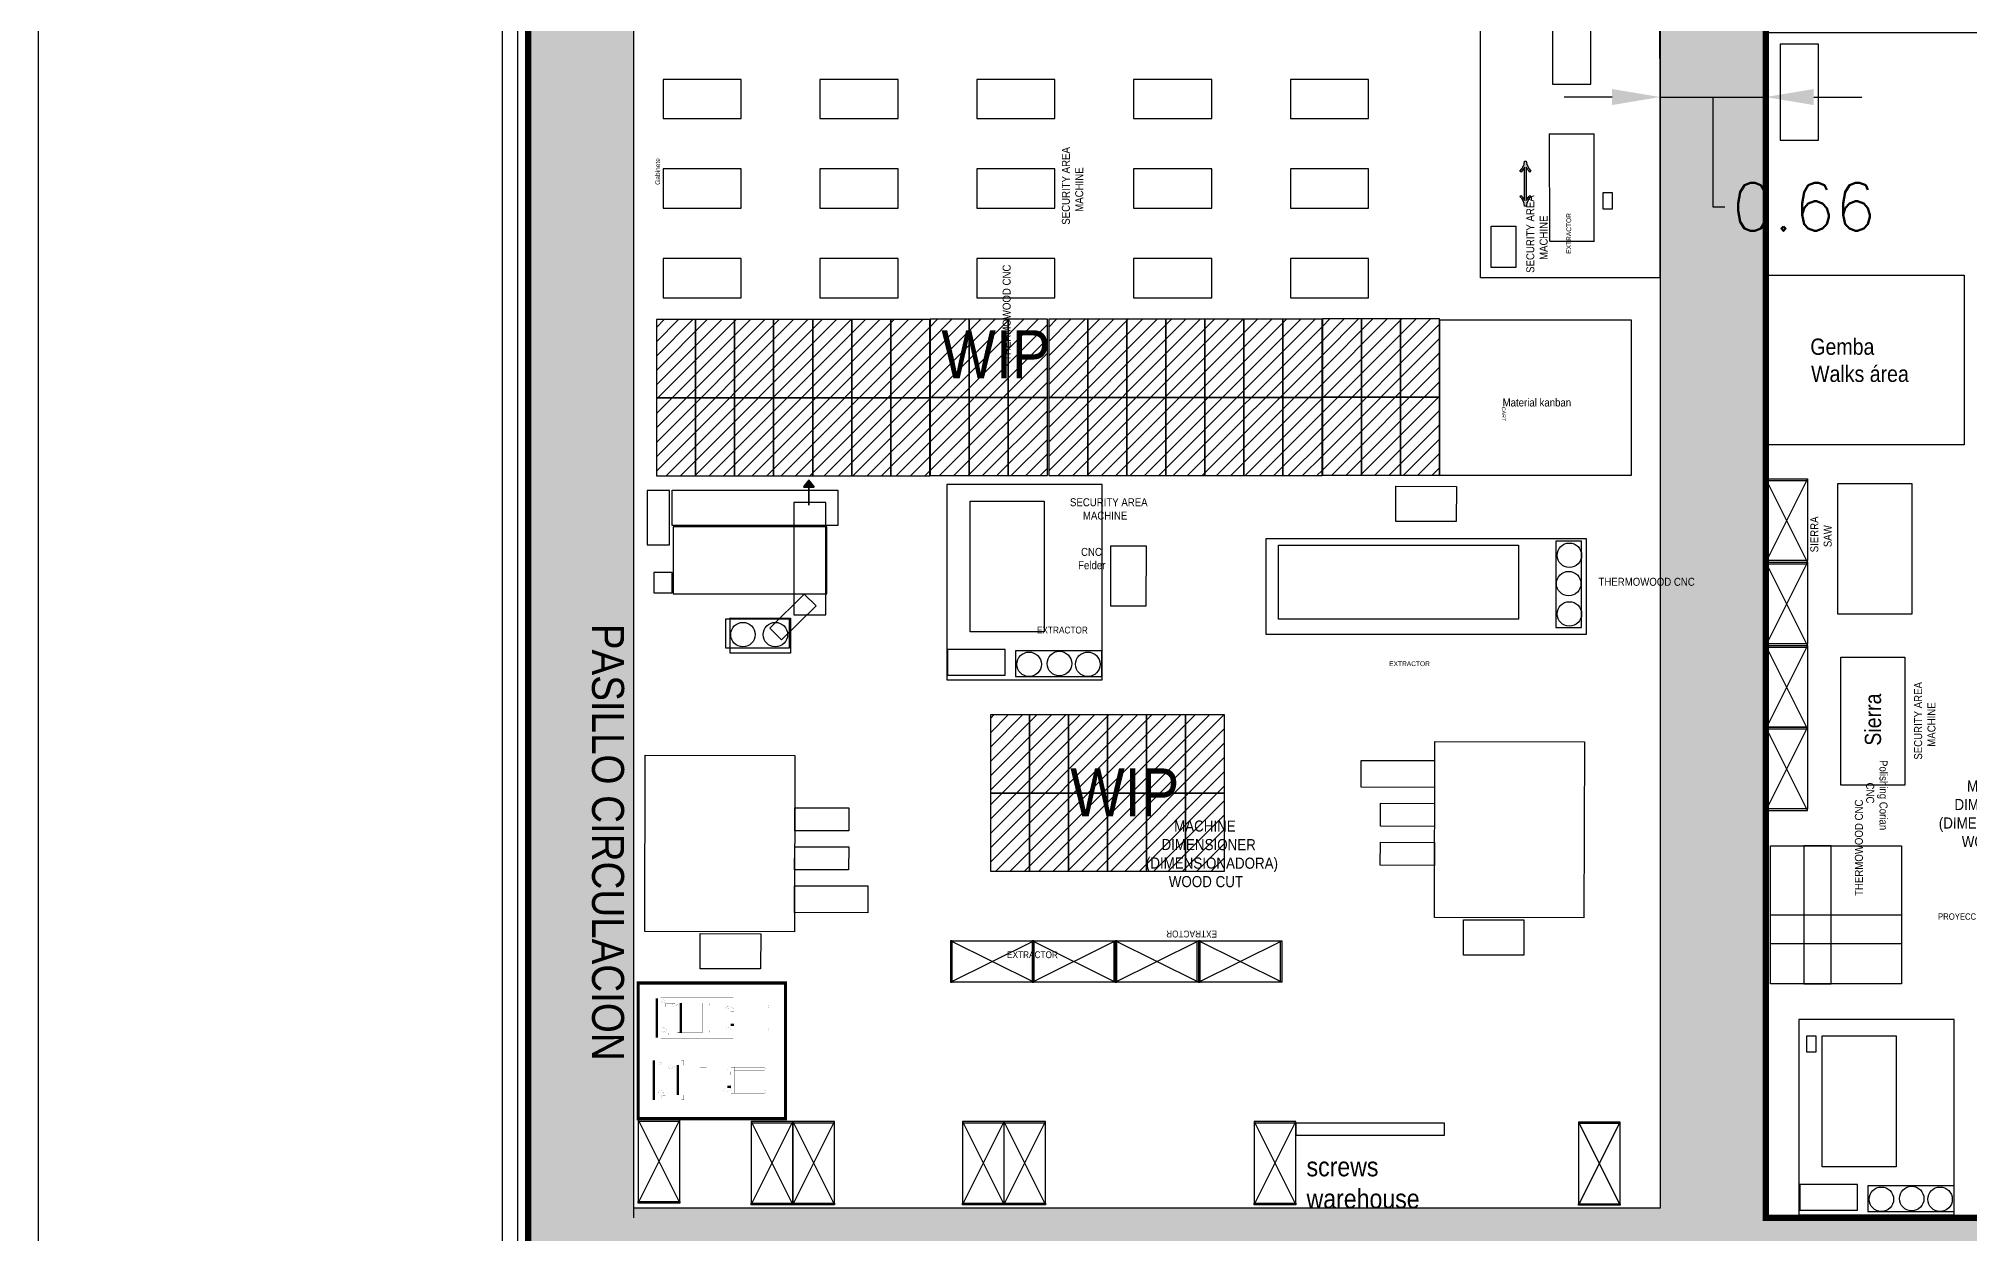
# Model space of a CAD drawing. Header units: millimetres. Extents: x 596 to 768, y 309 to 423.
# Drawn here: x 596.2 to 656.5, y 351.5 to 388.8 of the extents above; entities that cross this region are included whole.
import ezdxf

# ---------------------------------------------------------------- set-up
doc = ezdxf.new("R2010")
doc.units = ezdxf.units.MM
doc.linetypes.add('DASHED2', pattern=[0.375, 0.25, -0.125])
for name, color, linetype in [('1- muro de carga', 5, 'Continuous'), ('8 hatch pasillo', 104, 'Continuous'), ('8 ruteva', 30, 'Continuous'), ('LINEA LIMITE DE ZONIFICACION', 2, 'Continuous'), ('LINEA PROYECCION', 1, 'DASHED2')]:
    doc.layers.add(name, color=color, linetype=linetype)
doc.styles.add('TEXTO GENERAL', font='tt0009m_.ttf', dxfattribs={"width": 0.9, "height": 1})
doc.styles.add('TEXTOS', font='romans.shx')
doc.dimstyles.new('DIM-75P', dxfattribs={"dimtxt": 0.3, "dimasz": 0.3, "dimexe": 0.0675, "dimexo": 0.0468, "dimgap": 0.0375, "dimtad": 0, "dimtih": 1, "dimtoh": 1, "dimzin": 0, "dimdsep": 46, "dimtxsty": 'TEXTOS', "dimcen": 0.3, "dimclrd": 1, "dimclre": 1, "dimclrt": 2, "dimadec": 0, "dimazin": 0, "dimtfac": 1, "dimtmove": 1, "dimatfit": 3, "dimldrblk": 'flecha', "dimfxl": 0.045, "dimtolj": 1, "dimtzin": 0, "dimlwd": -1, "dimlwe": -1, "dimarcsym": 0})

# ---------------------------------------------------------------- blocks, each defined once
blk = doc.blocks.new('*D43')
at = {"layer": 'Defpoints', "color": 0, "ltscale": 0.01, "transparency": 16777216}
for p in [(646.863, 387.624), (650.163, 387.624), (650.163, 386.953)]:
    blk.add_point(p, dxfattribs=at)
at = {"layer": 'LINEA LIMITE DE ZONIFICACION', "color": 1, "ltscale": 0.01, "transparency": 16777216}
for p, q in [((646.863, 387.39), (646.863, 386.615)), ((650.163, 387.39), (650.163, 386.615)), ((645.363, 386.953), (643.863, 386.953)), ((646.863, 386.953), (650.163, 386.953)), ((646.863, 386.953), (650.163, 386.953)), ((648.513, 386.953), (648.513, 383.521)), ((651.663, 386.953), (653.163, 386.953)), ((648.513, 383.521), (648.888, 383.521))]:
    blk.add_line(p, q, dxfattribs=at)
for points in [[(645.363, 387.203), (645.363, 386.703), (646.863, 386.953)], [(651.663, 387.203), (651.663, 386.703), (650.163, 386.953)]]:
    blk.add_solid(points, dxfattribs=at)
at = {"layer": 'LINEA LIMITE DE ZONIFICACION', "color": 2, "ltscale": 0.01, "transparency": 16777216, "insert": (651.362, 383.521), "char_height": 1.5, "attachment_point": 5, "style": 'TEXTOS'}
blk.add_mtext('\\A1;0.66', dxfattribs=at)
blk = doc.blocks.new('flecha')
at = {"ltscale": 6}
for points in [[(-0.021, 0.03), (-0.106, 0.13), (-0.124, 0.055), (-0.124, 0.212)], [(-0.021, -0.03), (-0.106, -0.13), (-0.124, -0.055), (-0.124, -0.212)]]:
    blk.add_hatch(color=256, dxfattribs=at).paths.add_polyline_path(points)
for p, q in [((0.009, -0.017), (-0.137, 0.242)), ((0.009, 0.017), (-0.137, -0.242)), ((-0.127, 0.244), (-0.127, 0.025)), ((-0.127, 0.025), (-0.104, 0.122)), ((0, 0), (-0.104, 0.122)), ((0, 0), (-0.104, -0.122)), ((-0.127, -0.025), (-0.127, -0.244)), ((-0.127, -0.025), (-0.104, -0.122))]:
    blk.add_line(p, q, dxfattribs=at)
for points in [[(-0.021, 0.03), (-0.106, 0.13), (-0.124, 0.055), (-0.124, 0.212)], [(-0.021, -0.03), (-0.106, -0.13), (-0.124, -0.055), (-0.124, -0.212)]]:
    blk.add_lwpolyline(points, close=True, dxfattribs=at)
blk = doc.blocks.new('ARRAY BASE$0$Rack madera')
for p, q in [((0.002, 0.002), (0.002, 1.302)), ((0.002, 1.302), (0.052, 1.302)), ((2.602, 1.302), (0.002, 0.002)), ((0.002, 1.302), (2.602, 0.002)), ((2.552, 1.302), (0.052, 1.302)), ((0.052, 1.302), (0.052, 0.002)), ((2.552, 0.002), (2.552, 1.302)), ((2.602, 1.302), (2.552, 1.302)), ((2.602, 0.002), (2.602, 1.302)), ((0.052, 0.002), (0.002, 0.002)), ((0.052, 0.002), (2.552, 0.002)), ((2.552, 0.002), (2.602, 0.002))]:
    blk.add_line(p, q)
blk = doc.blocks.new('ARRAY BASE$0$MONTACARGA 1')
at = {"lineweight": 100}
for points in [[(9780.205, 92.589, 0.00187, 0.00187, 0), (9780.205, 91.777, 0.00187, 0.00187, 0), (9780.306, 91.777, 0.00187, 0.00187, 0), (9780.306, 92.589, 0.00187, 0.00187, 0), (9779.265, 92.589, 0.00187, 0.00187, 0.414), (9779.217, 92.542, 0.00187, 0.00187, 0.414), (9779.265, 92.494, 0.00187, 0.00187, 0), (9780.205, 92.494, 0, 0, 0)], [(9780.411, 92.445, 0.00187, 0.00187, 0), (9780.308, 92.445, 0.00187, 0.00187, 0), (9780.308, 92.347, 0.00187, 0.00187, 0), (9780.411, 92.347, 0, 0, 0)], [(9780.411, 91.921, 0.00187, 0.00187, 0), (9780.411, 92.445, 0.00187, 0.00187, 0), (9780.492, 92.445, 0.00187, 0.00187, 0), (9780.492, 91.921, 0.00187, 0.00187, 0), (9780.308, 91.921, 0.00187, 0.00187, 0), (9780.308, 92.018, 0.00187, 0.00187, 0), (9780.411, 92.018, 0, 0, 0)], [(9781.277, 92.577, 0.00187, 0.00187, 0), (9781.063, 92.577, 0.00187, 0.00187, 0), (9781.063, 92.627, 0.00187, 0.00187, 0), (9781.277, 92.627, 0, 0, 0), (9781.277, 91.738, 0, 0, 0)], [(9781.277, 91.788, 0.00187, 0.00187, 0), (9781.063, 91.788, 0.00187, 0.00187, 0), (9781.063, 91.738, 0.00187, 0.00187, 0), (9781.953, 91.738, 0.00187, 0.00187, 0), (9781.953, 92.627, 0.00187, 0.00187, 0), (9781.277, 92.627, 0, 0, 0)]]:
    blk.add_lwpolyline(points, format="xyseb", dxfattribs=at)
at = {"lineweight": 100, "const_width": 0.00187}
for points in [[(9780.28, 92.589), (9780.28, 91.777)], [(9782.598, 92.797), (9782.598, 92.835), (9780.327, 92.835), (9780.327, 92.535), (9781.063, 92.535)], [(9780.564, 92.452), (9781.063, 92.452)], [(9781.033, 92.449), (9781.033, 91.917)], [(9782.714, 92.486), (9782.091, 92.486), (9782.091, 91.88), (9782.714, 91.88)], [(9780.411, 91.97), (9780.308, 91.97)], [(9782.598, 91.57), (9782.598, 91.532), (9780.327, 91.532), (9780.327, 91.832), (9781.063, 91.832)], [(9780.564, 91.916), (9781.063, 91.916)], [(9782.149, 91.842), (9782.437, 91.842), (9782.437, 91.721), (9782.149, 91.721)]]:
    blk.add_lwpolyline(points, dxfattribs=at)
at = {"lineweight": 100}
for points in [[(9780.411, 92.396), (9780.308, 92.396)], [(9781.969, 91.719), (9781.969, 92.646)], [(9782.714, 92.796), (9782.714, 91.57)]]:
    blk.add_lwpolyline(points, dxfattribs=at)
at = {"lineweight": 100, "const_width": 0.00187}
for points in [[(9780.331, 91.922), (9780.335, 91.879, 0.134), (9780.447, 91.832), (9780.54, 91.836, 0.259), (9780.564, 91.869), (9780.564, 92.502, 0.388), (9780.527, 92.535, 0.001), (9780.447, 92.535, 0.071), (9780.415, 92.531, 0.105), (9780.331, 92.485), (9780.331, 92.445)], [(9781.968, 92.626), (9782.042, 92.626, -0.413), (9782.065, 92.599, -0.362), (9782.042, 92.58), (9781.968, 92.58)], [(9780.203, 91.871), (9779.262, 91.871, 0.414214), (9779.215, 91.824, 0.414), (9779.262, 91.777), (9780.203, 91.777)], [(9781.968, 91.785), (9782.042, 91.785, -0.412), (9782.065, 91.757, -0.362), (9782.042, 91.738), (9781.968, 91.738)], [(9782.145, 91.838, 0.256), (9782.114, 91.777, 0.256), (9782.149, 91.723)], [(9782.222, 91.728, 0.233), (9782.248, 91.785, 0.238), (9782.218, 91.837)]]:
    blk.add_lwpolyline(points, format="xyb", dxfattribs=at)
for points in [[(9780.511, 92.452, 0.413), (9780.533, 92.474, 0.415), (9780.511, 92.495, 0.414), (9780.489, 92.474, 0.414)], [(9782.512, 92.491, 0.325), (9782.57, 92.571, 0.414), (9782.486, 92.655, 0.414), (9782.402, 92.571, 0.414)], [(9782.502, 92.541, 0.275), (9782.52, 92.575, 0.381), (9782.482, 92.605, 0.381), (9782.452, 92.567, 0.381)], [(9780.489, 91.894, 0.414), (9780.511, 91.872, 0.414), (9780.533, 91.894, 0.414), (9780.511, 91.915, 0.414)], [(9782.181, 91.73, 0.414), (9782.233, 91.781, 0.414), (9782.181, 91.833, 0.414), (9782.13, 91.781, 0.414)], [(9782.523, 91.614, 0.414), (9782.573, 91.663, 0.414), (9782.523, 91.713, 0.414), (9782.473, 91.663, 0.414)]]:
    blk.add_lwpolyline(points, format="xyb", close=True, dxfattribs=at)
for points in [[(9782.817, 91.57), (9782.817, 92.796), (9781.064, 92.796), (9781.064, 91.57)], [(9782.088, 92.646), (9781.302, 92.646), (9781.302, 91.719), (9782.088, 91.719)], [(9781.777, 92.648), (9781.856, 92.648), (9781.856, 92.797), (9781.777, 92.797)], [(9782.087, 92.749), (9782.351, 92.749), (9782.351, 92.619), (9782.087, 92.619)], [(9782.422, 92.747), (9782.401, 92.705), (9782.354, 92.705), (9782.354, 92.652), (9782.437, 92.652), (9782.486, 92.747)], [(9781.777, 91.569), (9781.856, 91.569), (9781.856, 91.718), (9781.777, 91.718)]]:
    blk.add_lwpolyline(points, close=True, dxfattribs=at)
blk = doc.blocks.new('ARRAY BASE$0$SLIDING DOOR ARROW')
h = blk.add_hatch(color=7)
h.dxf.hatch_style = 1
h.paths.add_polyline_path([(-6.8, 15.6), (-5.3, 14.3, 0.049205), (-1, 20.4), (-1, -20.4, 0.049205), (-5.3, -14.3), (-6.8, -15.6, -0.166738), (-1, -27.6), (1, -27.6, -0.166738), (6.8, -15.6), (5.3, -14.3, 0.049205), (1, -20.4), (1, 20.4, 0.049205), (5.3, 14.3), (6.8, 15.6, -0.166738), (1, 27.6), (-1, 27.6, -0.166738)])
at = {"color": 7}
blk.add_lwpolyline([(-1, 27.6), (1, 27.6, 0.166738), (6.8, 15.6), (5.3, 14.3, -0.049205), (1, 20.4), (1, -20.4, -0.049205), (5.3, -14.3), (6.8, -15.6, 0.166738), (1, -27.6), (-1, -27.6, 0.166738), (-6.8, -15.6), (-5.3, -14.3, -0.049205), (-1, -20.4), (-1, 20.4, -0.049205), (-5.3, 14.3), (-6.8, 15.6, 0.166738)], format="xyb", close=True, dxfattribs=at)
blk = doc.blocks.new('*E70')
at = {"layer": '8 hatch pasillo', "ltscale": 2, "transparency": 33554483}
h = blk.add_hatch(color=1, dxfattribs=at)
h.dxf.hatch_style = 1
h.paths.add_polyline_path([(60, 79.605), (0, 79.605), (0, 0), (60, 0), (60, 5.099), (50.862, 5.099), (9.6, 5.099), (9.6, 15.452), (50.86, 15.452), (50.862, 18.453), (38.669, 18.453), (38.669, 74.567), (60, 74.567)])
h.paths.add_polyline_path([(35.369, 74.531), (35.369, 18.752), (3.3, 18.752), (3.3, 74.531)], flags=16)
h.paths.add_polyline_path([(6.3, 17.102), (6.3, 5.102), (3.3, 5.102), (3.3, 17.102)], flags=16)
at = {"layer": '8 hatch pasillo', "ltscale": 2, "const_width": 0.2}
blk.add_lwpolyline([(50.86, 15.452), (50.862, 18.453), (38.669, 18.453), (38.669, 74.567), (60, 74.567), (60, 79.605), (0, 79.605), (0, 0), (60, 0), (60, 5.099), (9.6, 5.127), (9.6, 15.452)], close=True, dxfattribs=at)

msp = doc.modelspace()

# ---------------------------------------------------------------- hatches: boundary and pattern name
h = msp.add_hatch()
h.set_pattern_fill('ANSI31', color=256, scale=0.02)
h.set_pattern_definition([(45, (232.70373, 342.69914), (-0.2245064, 0.2245064), [])])
h.paths.add_polyline_path([(627.716, 377.571), (626.496, 377.571), (626.496, 375.131), (627.716, 375.131)])
h.paths.add_polyline_path([(626.496, 377.571), (625.276, 377.571), (625.276, 375.131), (626.496, 375.131)])
h.paths.add_polyline_path([(625.276, 377.571), (624.056, 377.571), (624.056, 375.131), (625.276, 375.131)])
h.paths.add_polyline_path([(624.044, 377.56), (622.824, 377.56), (622.824, 375.12), (624.044, 375.12)])
h.paths.add_polyline_path([(622.824, 377.56), (621.604, 377.56), (621.604, 375.12), (622.824, 375.12)])
h.paths.add_polyline_path([(620.384, 377.56), (619.164, 377.56), (619.164, 375.12), (620.384, 375.12)])
h.paths.add_polyline_path([(621.604, 377.56), (620.384, 377.56), (620.384, 375.12), (621.604, 375.12)])
h.paths.add_polyline_path([(617.944, 377.56), (616.724, 377.56), (616.724, 375.12), (617.944, 375.12)])
h.paths.add_polyline_path([(619.164, 377.56), (617.944, 377.56), (617.944, 375.12), (619.164, 375.12)])
h.paths.add_polyline_path([(616.724, 377.56), (615.504, 377.56), (615.504, 375.12), (616.724, 375.12)])
h.paths.add_polyline_path([(617.944, 380), (616.724, 380), (616.724, 377.56), (617.944, 377.56)])
h.paths.add_polyline_path([(616.724, 380), (615.504, 380), (615.504, 377.56), (616.724, 377.56)])
h.paths.add_polyline_path([(619.164, 380), (617.944, 380), (617.944, 377.56), (619.164, 377.56)])
h.paths.add_polyline_path([(620.384, 380), (619.164, 380), (619.164, 377.56), (620.384, 377.56)])
h.paths.add_polyline_path([(621.604, 380), (620.384, 380), (620.384, 377.56), (621.604, 377.56)])
h.paths.add_polyline_path([(622.824, 380), (621.604, 380), (621.604, 377.56), (622.824, 377.56)])
h.paths.add_polyline_path([(624.044, 380), (622.824, 380), (622.824, 377.56), (624.044, 377.56)])
h.paths.add_polyline_path([(625.276, 380.011), (624.056, 380.011), (624.056, 377.571), (625.276, 377.571)])
h.paths.add_polyline_path([(627.716, 380.011), (626.496, 380.011), (626.496, 377.571), (627.716, 377.571)])
h.paths.add_polyline_path([(626.496, 380.011), (625.276, 380.011), (625.276, 377.571), (626.496, 377.571)])
h = msp.add_hatch()
h.set_pattern_fill('ANSI31', color=256, scale=0.02)
h.set_pattern_definition([(45, (244.95913, 342.71015), (-0.2245064, 0.2245064), [])])
h.paths.add_polyline_path([(639.971, 377.583), (638.751, 377.583), (638.751, 375.143), (639.971, 375.143)])
h.paths.add_polyline_path([(638.751, 377.583), (637.531, 377.583), (637.531, 375.143), (638.751, 375.143)])
h.paths.add_polyline_path([(637.531, 377.583), (636.311, 377.583), (636.311, 375.143), (637.531, 375.143)])
h.paths.add_polyline_path([(636.299, 377.571), (635.079, 377.571), (635.079, 375.131), (636.299, 375.131)])
h.paths.add_polyline_path([(635.079, 377.571), (633.859, 377.571), (633.859, 375.131), (635.079, 375.131)])
h.paths.add_polyline_path([(632.639, 377.571), (631.419, 377.571), (631.419, 375.131), (632.639, 375.131)])
h.paths.add_polyline_path([(633.859, 377.571), (632.639, 377.571), (632.639, 375.131), (633.859, 375.131)])
h.paths.add_polyline_path([(630.199, 377.571), (628.979, 377.571), (628.979, 375.131), (630.199, 375.131)])
h.paths.add_polyline_path([(631.419, 377.571), (630.199, 377.571), (630.199, 375.131), (631.419, 375.131)])
h.paths.add_polyline_path([(628.979, 377.571), (627.759, 377.571), (627.759, 375.131), (628.979, 375.131)])
h.paths.add_polyline_path([(630.199, 380.011), (628.979, 380.011), (628.979, 377.571), (630.199, 377.571)])
h.paths.add_polyline_path([(628.979, 380.011), (627.759, 380.011), (627.759, 377.571), (628.979, 377.571)])
h.paths.add_polyline_path([(631.419, 380.011), (630.199, 380.011), (630.199, 377.571), (631.419, 377.571)])
h.paths.add_polyline_path([(632.639, 380.011), (631.419, 380.011), (631.419, 377.571), (632.639, 377.571)])
h.paths.add_polyline_path([(633.859, 380.011), (632.639, 380.011), (632.639, 377.571), (633.859, 377.571)])
h.paths.add_polyline_path([(635.079, 380.011), (633.859, 380.011), (633.859, 377.571), (635.079, 377.571)])
h.paths.add_polyline_path([(636.299, 380.011), (635.079, 380.011), (635.079, 377.571), (636.299, 377.571)])
h.paths.add_polyline_path([(637.531, 380.023), (636.311, 380.023), (636.311, 377.583), (637.531, 377.583)])
h.paths.add_polyline_path([(639.971, 380.023), (638.751, 380.023), (638.751, 377.583), (639.971, 377.583)])
h.paths.add_polyline_path([(638.751, 380.023), (637.531, 380.023), (637.531, 377.583), (638.751, 377.583)])
h = msp.add_hatch(color=256)
h.dxf.hatch_style = 1
h.paths.add_polyline_path([(620.079, 374.792), (620.252, 374.792), (620.252, 375.011)])
h.paths.add_polyline_path([(620.252, 375.011), (620.252, 374.792), (620.424, 374.792)])
h = msp.add_hatch()
h.set_pattern_fill('ANSI31', color=256, scale=0.02)
h.set_pattern_definition([(45, (213.35365, 330.33613), (-0.2245064, 0.2245064), [])])
h.paths.add_polyline_path([(632.037, 367.653), (630.817, 367.653), (630.817, 365.213), (632.037, 365.213)])
h.paths.add_polyline_path([(627.157, 367.653), (625.937, 367.653), (625.937, 365.213), (627.157, 365.213)])
h.paths.add_polyline_path([(628.377, 367.653), (627.157, 367.653), (627.157, 365.213), (628.377, 365.213)])
h.paths.add_polyline_path([(628.377, 365.213), (627.157, 365.213), (627.157, 362.773), (628.377, 362.773)])
h.paths.add_polyline_path([(627.157, 365.213), (625.937, 365.213), (625.937, 362.773), (627.157, 362.773)])
h.paths.add_polyline_path([(630.817, 365.213), (629.597, 365.213), (629.597, 362.773), (630.817, 362.773)])
h.paths.add_polyline_path([(629.597, 365.213), (628.377, 365.213), (628.377, 362.773), (629.597, 362.773)])
h.paths.add_polyline_path([(629.597, 367.653), (628.377, 367.653), (628.377, 365.213), (629.597, 365.213)])
h.paths.add_polyline_path([(630.817, 367.653), (629.597, 367.653), (629.597, 365.213), (630.817, 365.213)])
h.paths.add_polyline_path([(632.037, 365.213), (630.817, 365.213), (630.817, 362.773), (632.037, 362.773)])
h.paths.add_polyline_path([(633.257, 365.213), (632.037, 365.213), (632.037, 362.773), (633.257, 362.773)])
h.paths.add_polyline_path([(633.257, 367.653), (632.037, 367.653), (632.037, 365.213), (633.257, 365.213)])

# ---------------------------------------------------------------- linework, layer by layer
for p, q in [((643.392, 385.807), (643.403, 382.455)), ((643.392, 385.807), (644.798, 385.807)), ((644.798, 382.455), (644.798, 385.807)), ((643.417, 382.455), (644.812, 382.455))]:
    msp.add_line(p, q)
for points in [[(616.494, 413.301), (616.494, 413.301), (611.494, 413.301), (611.494, 333.301)], [(614.794, 351.95), (614.794, 408.029)], [(646.863, 408.028), (646.863, 352.25), (614.794, 352.25), (614.794, 408.029)], [(641.253, 381.314), (646.866, 381.314), (646.855, 394.996), (641.241, 395.007), (641.241, 381.302)]]:
    msp.add_lwpolyline(points)
for points in [[(611.494, 333.301), (671.494, 333.301), (671.494, 413.301), (611.494, 413.301)], [(610.688, 413.08), (611.162, 413.08), (611.162, 333.137), (610.688, 333.137)], [(644.698, 387.359), (644.698, 394.409), (643.498, 394.409), (643.498, 387.359)], [(671.494, 388.961), (650.163, 388.961), (650.163, 351.951), (671.494, 351.951)], [(651.81, 388.601), (650.61, 388.601), (650.61, 385.601), (651.81, 385.601)], [(618.152, 386.286), (618.152, 387.506), (615.712, 387.506), (615.712, 386.286)], [(623.052, 386.286), (623.052, 387.506), (620.612, 387.506), (620.612, 386.286)], [(627.952, 386.286), (627.952, 387.506), (625.512, 387.506), (625.512, 386.286)], [(632.852, 386.286), (632.852, 387.506), (630.412, 387.506), (630.412, 386.286)], [(637.752, 386.286), (637.752, 387.506), (635.312, 387.506), (635.312, 386.286)], [(618.152, 383.486), (618.152, 384.706), (615.712, 384.706), (615.712, 383.486)], [(623.052, 383.486), (623.052, 384.706), (620.612, 384.706), (620.612, 383.486)], [(627.952, 383.486), (627.952, 384.706), (625.512, 384.706), (625.512, 383.486)], [(632.852, 383.486), (632.852, 384.706), (630.412, 384.706), (630.412, 383.486)], [(637.752, 383.486), (637.752, 384.706), (635.312, 384.706), (635.312, 383.486)], [(645.375, 383.462), (645.375, 383.957), (645.075, 383.957), (645.075, 383.462)], [(642.356, 381.632), (641.586, 381.632), (641.586, 382.925), (642.356, 382.925)], [(618.152, 380.686), (618.152, 381.906), (615.712, 381.906), (615.712, 380.686)], [(623.052, 380.686), (623.052, 381.906), (620.612, 381.906), (620.612, 380.686)], [(627.952, 380.686), (627.952, 381.906), (625.512, 381.906), (625.512, 380.686)], [(632.852, 380.686), (632.852, 381.906), (630.412, 381.906), (630.412, 380.686)], [(637.752, 380.686), (637.752, 381.906), (635.312, 381.906), (635.312, 380.686)], [(650.163, 381.392), (656.365, 381.392), (656.365, 376.095), (650.163, 376.095)], [(616.724, 380), (615.504, 380), (615.504, 377.56), (616.724, 377.56)], [(617.944, 380), (616.724, 380), (616.724, 377.56), (617.944, 377.56)], [(619.164, 380), (617.944, 380), (617.944, 377.56), (619.164, 377.56)], [(620.384, 380), (619.164, 380), (619.164, 377.56), (620.384, 377.56)], [(621.604, 380), (620.384, 380), (620.384, 377.56), (621.604, 377.56)], [(622.824, 380), (621.604, 380), (621.604, 377.56), (622.824, 377.56)], [(624.044, 380), (622.824, 380), (622.824, 377.56), (624.044, 377.56)], [(625.276, 380.011), (624.056, 380.011), (624.056, 377.571), (625.276, 377.571)], [(626.496, 380.011), (625.276, 380.011), (625.276, 377.571), (626.496, 377.571)], [(627.716, 380.011), (626.496, 380.011), (626.496, 377.571), (627.716, 377.571)], [(628.979, 380.011), (627.759, 380.011), (627.759, 377.571), (628.979, 377.571)], [(630.199, 380.011), (628.979, 380.011), (628.979, 377.571), (630.199, 377.571)], [(631.419, 380.011), (630.199, 380.011), (630.199, 377.571), (631.419, 377.571)], [(632.639, 380.011), (631.419, 380.011), (631.419, 377.571), (632.639, 377.571)], [(633.859, 380.011), (632.639, 380.011), (632.639, 377.571), (633.859, 377.571)], [(635.079, 380.011), (633.859, 380.011), (633.859, 377.571), (635.079, 377.571)], [(636.299, 380.011), (635.079, 380.011), (635.079, 377.571), (636.299, 377.571)], [(637.531, 380.023), (636.311, 380.023), (636.311, 377.583), (637.531, 377.583)], [(638.751, 380.023), (637.531, 380.023), (637.531, 377.583), (638.751, 377.583)], [(639.971, 380.023), (638.751, 380.023), (638.751, 377.583), (639.971, 377.583)], [(639.971, 375.143), (645.971, 375.143), (645.971, 379.983), (639.971, 379.983)], [(616.724, 377.56), (615.504, 377.56), (615.504, 375.12), (616.724, 375.12)], [(617.944, 377.56), (616.724, 377.56), (616.724, 375.12), (617.944, 375.12)], [(619.164, 377.56), (617.944, 377.56), (617.944, 375.12), (619.164, 375.12)], [(620.384, 377.56), (619.164, 377.56), (619.164, 375.12), (620.384, 375.12)], [(621.604, 377.56), (620.384, 377.56), (620.384, 375.12), (621.604, 375.12)], [(622.824, 377.56), (621.604, 377.56), (621.604, 375.12), (622.824, 375.12)], [(624.044, 377.56), (622.824, 377.56), (622.824, 375.12), (624.044, 375.12)], [(625.276, 377.571), (624.056, 377.571), (624.056, 375.131), (625.276, 375.131)], [(626.496, 377.571), (625.276, 377.571), (625.276, 375.131), (626.496, 375.131)], [(627.716, 377.571), (626.496, 377.571), (626.496, 375.131), (627.716, 375.131)], [(628.979, 377.571), (627.759, 377.571), (627.759, 375.131), (628.979, 375.131)], [(630.199, 377.571), (628.979, 377.571), (628.979, 375.131), (630.199, 375.131)], [(631.419, 377.571), (630.199, 377.571), (630.199, 375.131), (631.419, 375.131)], [(632.639, 377.571), (631.419, 377.571), (631.419, 375.131), (632.639, 375.131)], [(633.859, 377.571), (632.639, 377.571), (632.639, 375.131), (633.859, 375.131)], [(635.079, 377.571), (633.859, 377.571), (633.859, 375.131), (635.079, 375.131)], [(636.299, 377.571), (635.079, 377.571), (635.079, 375.131), (636.299, 375.131)], [(637.531, 377.583), (636.311, 377.583), (636.311, 375.143), (637.531, 375.143)], [(638.751, 377.583), (637.531, 377.583), (637.531, 375.143), (638.751, 375.143)], [(639.971, 377.583), (638.751, 377.583), (638.751, 375.143), (639.971, 375.143)], [(615.911, 372.962), (615.911, 374.662), (615.211, 374.662), (615.211, 372.962)], [(615.99, 374.677), (621.172, 374.677), (621.172, 373.573), (615.99, 373.573)], [(624.572, 374.854), (624.572, 368.747), (629.425, 368.747), (629.425, 374.854)], [(640.495, 373.694), (638.605, 373.698), (638.607, 374.797), (640.497, 374.793)], [(654.729, 370.798), (652.418, 370.798), (652.418, 374.887), (654.729, 374.887)], [(619.8, 374.285), (619.8, 370.785), (620.8, 370.785), (620.8, 374.285)], [(627.612, 370.247), (625.301, 370.247), (625.301, 374.336), (627.612, 374.336)], [(620.827, 371.433), (620.827, 373.533), (616.027, 373.533), (616.027, 371.433)], [(629.697, 371.049), (629.701, 372.939), (630.8, 372.937), (630.796, 371.047)], [(644.55, 370.17), (634.55, 370.17), (634.55, 373.17), (644.55, 373.17)], [(634.936, 370.645), (634.936, 372.956), (642.436, 372.956), (642.436, 370.645)], [(644.408, 370.382), (644.408, 373.082), (643.608, 373.082), (643.608, 370.382)], [(615.993, 372.103), (615.422, 372.103), (615.422, 371.47), (615.993, 371.47)], [(620.488, 371.058), (620.121, 371.43), (619.044, 370.369), (619.411, 369.997)], [(619.655, 370.646), (617.655, 370.646), (617.655, 369.746), (619.655, 369.746)], [(619.693, 369.581), (617.803, 369.585), (617.805, 370.684), (619.695, 370.68)], [(624.597, 368.898), (626.397, 368.898), (626.397, 369.698), (624.597, 369.698)], [(626.722, 368.855), (629.422, 368.855), (629.422, 369.655), (626.722, 369.655)], [(652.512, 365.46), (652.512, 369.462), (654.51, 369.462), (654.51, 365.46)], [(627.157, 367.653), (625.937, 367.653), (625.937, 365.213), (627.157, 365.213)], [(628.377, 367.653), (627.157, 367.653), (627.157, 365.213), (628.377, 365.213)], [(629.597, 367.653), (628.377, 367.653), (628.377, 365.213), (629.597, 365.213)], [(630.817, 367.653), (629.597, 367.653), (629.597, 365.213), (630.817, 365.213)], [(632.037, 367.653), (630.817, 367.653), (630.817, 365.213), (632.037, 365.213)], [(633.257, 367.653), (632.037, 367.653), (632.037, 365.213), (633.257, 365.213)], [(644.485, 361.315), (639.811, 361.324), (639.822, 366.828), (644.496, 366.819)], [(615.149, 366.394), (619.823, 366.384), (619.811, 360.88), (615.137, 360.89)], [(639.815, 365.391), (637.525, 365.396), (637.527, 366.233), (639.817, 366.228)], [(627.157, 365.213), (625.937, 365.213), (625.937, 362.773), (627.157, 362.773)], [(628.377, 365.213), (627.157, 365.213), (627.157, 362.773), (628.377, 362.773)], [(629.597, 365.213), (628.377, 365.213), (628.377, 362.773), (629.597, 362.773)], [(630.817, 365.213), (629.597, 365.213), (629.597, 362.773), (630.817, 362.773)], [(632.037, 365.213), (630.817, 365.213), (630.817, 362.773), (632.037, 362.773)], [(633.257, 365.213), (632.037, 365.213), (632.037, 362.773), (633.257, 362.773)], [(619.823, 364.753), (621.512, 364.75), (621.511, 364.032), (619.822, 364.035)], [(639.812, 364.173), (638.123, 364.177), (638.125, 364.895), (639.814, 364.891)], [(619.821, 363.535), (621.51, 363.532), (621.508, 362.814), (619.819, 362.817)], [(639.81, 362.955), (638.121, 362.959), (638.122, 363.677), (639.811, 363.673)], [(650.312, 359.255), (650.312, 363.571), (654.405, 363.571), (654.405, 359.255)], [(652.211, 359.255), (652.211, 363.571), (651.358, 363.571), (651.358, 359.255)], [(619.818, 362.317), (622.108, 362.313), (622.107, 361.476), (619.817, 361.48)], [(650.312, 360.5), (650.312, 361.413), (654.405, 361.413), (654.405, 360.5)], [(618.758, 359.722), (616.868, 359.726), (616.87, 360.825), (618.76, 360.821)], [(640.718, 361.255), (642.608, 361.252), (642.605, 360.153), (640.715, 360.156)], [(651.202, 358.146), (651.202, 352.039), (656.055, 352.039), (656.055, 358.146)], [(651.742, 357.129), (651.742, 357.624), (651.442, 357.624), (651.442, 357.129)], [(654.242, 353.539), (651.931, 353.539), (651.931, 357.628), (654.242, 357.628)], [(640.129, 354.903), (635.481, 354.903), (635.481, 354.526), (640.129, 354.526)], [(651.227, 352.189), (653.027, 352.189), (653.027, 352.989), (651.227, 352.989)], [(653.352, 352.147), (656.052, 352.147), (656.052, 352.947), (653.352, 352.947)]]:
    msp.add_lwpolyline(points, close=True)
for points, const_width in [([(620.089, 374.772), (620.433, 374.772)], 0.0499), ([(620.261, 374.992), (620.261, 374.199)], 0.0499), ([(620.261, 374.199), (620.261, 374.992)], 0.0499), ([(620.433, 374.772), (620.261, 374.992)], 0.0499), ([(619.536, 355.045), (614.93, 355.045), (614.93, 359.284), (619.536, 359.284), (619.536, 355.045)], 0.1)]:
    msp.add_lwpolyline(points, dxfattribs=dict(const_width=const_width))
for centre in [(644.028, 372.641), (644.006, 371.755), (644.028, 370.808), (618.206, 370.162), (619.218, 370.162), (627.147, 369.235), (628.094, 369.258), (628.981, 369.235), (653.777, 352.527), (654.724, 352.549), (655.611, 352.527)]:
    msp.add_circle(centre, 0.383)
at = {"layer": '1- muro de carga', "ltscale": 2}
msp.add_lwpolyline([(596.197, 423.109), (768.419, 423.109), (768.419, 309.397), (596.197, 309.397)], close=True, dxfattribs=at)
at = {"layer": '8 ruteva', "ltscale": 2}
for points in [[(613.231, 386.174, 2.5, 2.5, 0), (613.231, 385.711, 5, 0, 0), (613.231, 384.771, 0, 0, 0)], [(648.895, 386.174, 2.5, 2.5, 0), (648.895, 385.711, 5, 0, 0), (648.895, 384.771, 0, 0, 0)], [(613.231, 376.174, 2.5, 2.5, 0), (613.231, 375.711, 5, 0, 0), (613.231, 374.771, 0, 0, 0)], [(648.895, 376.174, 2.5, 2.5, 0), (648.895, 375.711, 5, 0, 0), (648.895, 374.771, 0, 0, 0)], [(613.231, 366.174, 2.5, 2.5, 0), (613.231, 365.711, 5, 0, 0), (613.231, 364.771, 0, 0, 0)], [(648.895, 366.174, 2.5, 2.5, 0), (648.895, 365.711, 5, 0, 0), (648.895, 364.771, 0, 0, 0)], [(613.231, 356.174, 2.5, 2.5, 0), (613.231, 355.711, 5, 0, 0), (613.231, 354.771, 0, 0, 0)], [(648.895, 356.174, 2.5, 2.5, 0), (648.895, 355.711, 5, 0, 0), (648.895, 354.771, 0, 0, 0)]]:
    msp.add_lwpolyline(points, format="xyseb", dxfattribs=at)

# ---------------------------------------------------------------- block references
at = {"color": 1}
msp.add_blockref('*E70', (611.494, 333.498), dxfattribs=at)
at = {"xscale": 0.02540000000000137, "yscale": 0.02540000000000137, "zscale": 0.02540000000000137}
msp.add_blockref('ARRAY BASE$0$SLIDING DOOR ARROW', (642.655, 384.244), dxfattribs=at)
at = {"xscale": -1}
for p, rotation in [((650.162, 372.422), 270), ((650.162, 369.822), 270), ((650.162, 367.222), 270), ((650.162, 364.672), 270), ((624.687, 360.605), 180), ((627.237, 360.605), 180), ((629.837, 360.605), 180), ((632.437, 360.605), 180)]:
    msp.add_blockref('ARRAY BASE$0$Rack madera', p, dxfattribs=dict(at, rotation=rotation))
for name, p, rotation in [('ARRAY BASE$0$MONTACARGA 1', (10398.233, 450.372), 180), ('ARRAY BASE$0$MONTACARGA 1', (10398.135, 448.43), 180), ('ARRAY BASE$0$Rack madera', (616.232, 352.401), 90), ('ARRAY BASE$0$Rack madera', (619.767, 352.351), 90), ('ARRAY BASE$0$Rack madera', (621.067, 352.351), 90), ('ARRAY BASE$0$Rack madera', (626.367, 352.351), 90), ('ARRAY BASE$0$Rack madera', (627.661, 352.351), 90), ('ARRAY BASE$0$Rack madera', (635.481, 352.351), 90), ('ARRAY BASE$0$Rack madera', (645.613, 352.337), 90)]:
    msp.add_blockref(name, p, dxfattribs=dict(rotation=rotation))

# ---------------------------------------------------------------- texts
at = {"style": 'TEXTO GENERAL', "width": 0.9}
for s, height, p in [('Gemba', 0.5073, (651.557, 378.902)), ('Walks área', 0.5073, (651.581, 378.055)), ('WIP', 1.5, (628.432, 364.485))]:
    msp.add_text(s, height=height, dxfattribs=at).set_placement(p)
msp.add_text('Sierra', height=0.5073, rotation=90, dxfattribs=at).set_placement((653.768, 366.694))
at = {"attachment_point": 1, "style": 'TEXTO GENERAL'}
for s, width, gutter_width, heights, insert, char_height, rotation in [('\\pi13.164;Gabinete', 26.90487, 62.5, [0], (615.466, 371.046), 0.15, 90), ('\\pi12.507;SECURITY AREA\\P\\pi12.911;MACHINE', 26.90487, 62.5, [0], (628.17, 370.458), 0.25, 90), ('\\pi12.507;SECURITY AREA\\P\\pi12.911;MACHINE', 26.90487, 62.5, [0], (642.682, 368.954), 0.25, 90), ('\\pi13.029;EXTRACTOR', 26.90487, 62.5, [0], (643.934, 369.029), 0.15, 90), ('\\pi8.1992;THERMOWOOD CNC', 18.76231, 0, [9.49], (626.319, 370.512), 0.25, 90), ('\\pi6.2613;CART', 12.82483, 29.792, [0], (642.038, 383.539), 0.11917, 270), ('\\pi13.019;SIERRA\\P\\pi13.181;SAW', 26.90487, 62.5, [0], (651.557, 359.714), 0.25, 90), ('\\pi10.922;EXTRACTOR', 23.05413, 53.555, [0], (616.469, 370.437), 0.21422, 359.88295), ('\\pi12.507;SECURITY AREA\\P\\pi12.911;MACHINE', 26.90487, 62.5, [0], (654.8, 353.75), 0.25, 90), ('\\pi8.4768;Polishing Corian\\P\\pi9.0969; CNC', 18.76231, 0, [9.49], (653.969, 374.722), 0.25, 270), ('\\pi17.923;MACHINE \\P\\pi17.531;DIMENSIONER\\P\\pi17.043;(DIMENSIONADORA)\\P\\pi17.761;WOOD CUT', 37.34748, 86.758, [0], (638.532, 365.645), 0.34703, 359.88295), ('\\pi8.1992;THERMOWOOD CNC', 18.76231, 0, [9.49], (652.949, 353.803), 0.25, 90), ('\\pi17.923;MACHINE \\P\\pi17.531;DIMENSIONER\\P\\pi17.043;(DIMENSIONADORA)\\P\\pi17.761;WOOD CUT', 37.34748, 86.758, [0], (613.754, 364.396), 0.34703, 359.88295), ('\\pi10.922;EXTRACTOR', 23.05413, 53.555, [0], (643.941, 360.68), 0.21422, 179.88295), ('\\pi10.922;EXTRACTOR', 23.05413, 53.555, [0], (615.535, 360.297), 0.21422, 359.88295)]:
    msp.add_mtext_dynamic_manual_height_columns(s, width=width, gutter_width=gutter_width, heights=heights, dxfattribs=dict(at, insert=insert, char_height=char_height, rotation=rotation))
for s, width, gutter_width, heights, insert, char_height in [('{\\H0.6x;WIP } ', 88.70691, 62.5, [0], (624.404, 379.67), 2.5), ('Material kanban', 18.76231, 0, [9.49], (641.942, 377.538), 0.25), ('\\pi12.507;SECURITY AREA\\P\\pi12.911;MACHINE', 26.90487, 62.5, [0], (615.917, 374.422), 0.25), ('\\pi13.213;CNC\\P\\pi13.121;Felder', 26.90487, 62.5, [0], (615.556, 372.871), 0.25), ('\\pi8.1992;THERMOWOOD CNC', 18.76231, 0, [9.49], (636.739, 371.938), 0.25), ('\\pi13.029;EXTRACTOR', 26.90487, 62.5, [0], (625.369, 369.329), 0.15), ('screws warehouse', 3, 62.5, [21.705], (635.816, 353.843), 0.6)]:
    msp.add_mtext_dynamic_manual_height_columns(s, width=width, gutter_width=gutter_width, heights=heights, dxfattribs=dict(at, insert=insert, char_height=char_height))
at = {"layer": 'LINEA LIMITE DE ZONIFICACION', "ltscale": 0.01, "style": 'TEXTO GENERAL', "width": 0.9}
msp.add_text('PASILLO CIRCULACION', height=1, rotation=270, dxfattribs=at).set_placement((613.49, 370.5))
at = {"layer": 'LINEA PROYECCION', "ltscale": 2, "insert": (655.548, 361.457), "char_height": 0.2, "attachment_point": 1, "style": 'TEXTO GENERAL'}
msp.add_mtext_dynamic_manual_height_columns('PROYECCION MEZZANINE', width=12.05132, gutter_width=25, heights=[0], dxfattribs=at)

# ---------------------------------------------------------------- dimensions: what is measured, and where the dimension line sits
at = {"layer": 'LINEA LIMITE DE ZONIFICACION', "ltscale": 0.01}
dim = msp.add_linear_dim(base=(650.163, 386.953), p1=(646.863, 387.624), p2=(650.163, 387.624), dimstyle='DIM-75P', override={"dimscale": 5, "dimlfac": 0.2}, dxfattribs=at)
dim.commit()
dim.dimension.update_dxf_attribs({"geometry": '*D43', "text_midpoint": (649.076, 383.521)})

doc.saveas('drawing.dxf')
